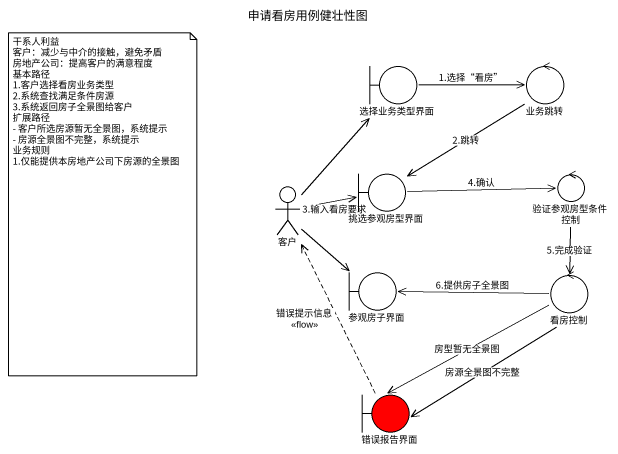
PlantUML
@startuml
title 申请看房用例健壮性图
boundary 选择业务类型界面
control 业务跳转
actor 客户
boundary 挑选参观房型界面
control 验证参观房型条件控制
boundary 参观房子界面
control 看房控制
boundary 错误报告界面 #FF0000
选择业务类型界面 -right-> 业务跳转 : 1.选择“看房”
业务跳转 --> 挑选参观房型界面 : 2.跳转
客户 -up-> 选择业务类型界面
客户 -right-> 挑选参观房型界面 : 3.输入看房要求
客户 --> 参观房子界面
挑选参观房型界面 -right-> 验证参观房型条件控制 : 4.确认
验证参观房型条件控制 --> 看房控制 : 5.完成验证
看房控制 -left-> 参观房子界面 : 6.提供房子全景图
看房控制 --> 错误报告界面 : 房源全景图不完整
看房控制 --> 错误报告界面 : 房型暂无全景图
错误报告界面 .up.> 客户 : 错误提示信息\n<<flow>>
note as N1
  干系人利益
  客户：减少与中介的接触，避免矛盾
  房地产公司：提高客户的满意程度
  基本路径
  1.客户选择看房业务类型
  2.系统查找满足条件房源
  3.系统返回房子全景图给客户
  扩展路径
  - 客户所选房源暂无全景图，系统提示
  - 房源全景图不完整，系统提示
  业务规则
  1.仅能提供本房地产公司下房源的全景图
end note
@enduml
